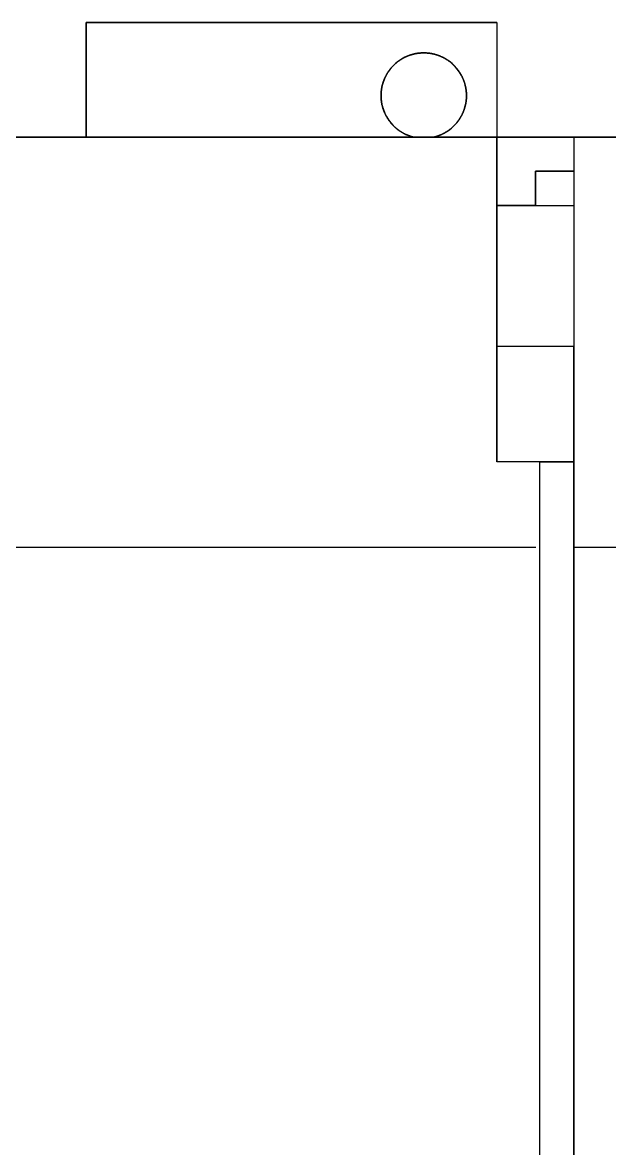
# Paper-space layout 'Sample Network Drawing - A1 Sheet' of a CAD drawing. Extents: x 49 to 806, y 22 to 564.
# Drawn here: x 722.49 to 725.92, y 225.31 to 231.89 of the extents above; entities that cross this region are included whole.
import ezdxf

# ---------------------------------------------------------------- set-up
doc = ezdxf.new("R2010")
doc.units = 0
doc.layers.add('N-EQPM', color=4, linetype='Continuous', lineweight=25)

psp = doc.layouts.new('Sample Network Drawing - A1 Sheet')

# ---------------------------------------------------------------- linework, layer by layer
at = {"layer": 'N-EQPM'}
for p, q in [((722.865, 231.222), (722.865, 231.892)), ((722.865, 231.892), (725.265, 231.892)), ((722.865, 231.222), (722.865, 231.892)), ((722.865, 231.892), (722.865, 231.892)), ((722.865, 231.892), (722.865, 231.222)), ((722.865, 231.892), (725.265, 231.892)), ((722.865, 231.892), (722.865, 231.892)), ((725.265, 231.892), (722.865, 231.892)), ((725.265, 231.892), (725.265, 231.222)), ((725.265, 231.892), (725.265, 231.892)), ((725.265, 231.892), (725.265, 230.822)), ((725.265, 231.892), (725.265, 231.892)), ((725.265, 231.892), (725.265, 231.222)), ((722.865, 231.222), (721.765, 231.222)), ((722.215, 231.222), (725.265, 231.222)), ((722.215, 231.222), (725.265, 231.222)), ((722.865, 231.222), (722.865, 231.222)), ((724.7767, 231.222), (722.865, 231.222)), ((724.7767, 231.222), (722.865, 231.222)), ((722.865, 231.222), (722.865, 231.222)), ((724.7767, 231.222), (724.7767, 231.222)), ((724.8983, 231.222), (724.7767, 231.222)), ((725.265, 231.222), (724.8983, 231.222)), ((724.8983, 231.222), (724.8983, 231.222)), ((725.265, 231.222), (724.8983, 231.222)), ((725.265, 231.222), (725.715, 231.222)), ((725.265, 230.822), (725.265, 231.222)), ((725.265, 231.222), (725.715, 231.222)), ((725.265, 231.222), (725.265, 231.222)), ((726.365, 231.222), (725.265, 231.222)), ((725.265, 230.822), (725.265, 231.222)), ((725.265, 231.222), (725.265, 231.222)), ((725.265, 231.222), (725.265, 230.822)), ((725.265, 231.222), (725.265, 231.222)), ((725.265, 231.222), (725.265, 229.322)), ((725.265, 231.222), (725.265, 231.222)), ((725.265, 231.222), (725.265, 229.322)), ((725.715, 231.222), (725.715, 231.022)), ((725.715, 231.222), (725.715, 231.222)), ((725.715, 231.222), (728.765, 231.222)), ((725.715, 231.222), (728.765, 231.222)), ((725.715, 231.222), (725.715, 219.422)), ((725.715, 231.022), (725.49, 231.022)), ((725.49, 231.022), (725.49, 230.822)), ((725.49, 231.022), (725.49, 230.822)), ((725.49, 231.022), (725.49, 231.022)), ((725.49, 230.822), (725.49, 231.022)), ((725.715, 231.022), (725.49, 231.022)), ((725.49, 231.022), (725.49, 231.022)), ((725.49, 231.022), (725.715, 231.022)), ((725.49, 230.822), (725.49, 231.022)), ((725.49, 231.022), (725.715, 231.022)), ((725.49, 231.022), (725.715, 231.022)), ((725.49, 231.022), (725.49, 231.022)), ((725.715, 231.022), (725.49, 231.022)), ((725.49, 230.822), (725.49, 231.022)), ((725.49, 231.022), (725.49, 230.822)), ((725.49, 231.022), (725.49, 231.022)), ((725.715, 231.022), (725.715, 231.022)), ((725.715, 231.022), (725.715, 230.822)), ((725.715, 231.022), (725.715, 230.822)), ((725.715, 231.022), (725.715, 231.022)), ((725.715, 231.022), (725.715, 226.922)), ((725.715, 231.022), (725.715, 231.022)), ((725.49, 230.822), (725.265, 230.822)), ((725.265, 230.822), (725.265, 230.822)), ((725.49, 230.822), (725.265, 230.822)), ((725.265, 230.822), (725.265, 230.822)), ((725.265, 230.822), (725.49, 230.822)), ((725.265, 230.822), (725.715, 230.822)), ((725.265, 229.997), (725.265, 230.822)), ((725.265, 230.822), (725.265, 230.822)), ((725.265, 229.997), (725.265, 230.822)), ((725.49, 230.822), (725.265, 230.822)), ((725.265, 230.822), (725.715, 230.822)), ((725.265, 230.822), (725.265, 230.822)), ((725.49, 230.822), (725.49, 230.822)), ((725.49, 230.822), (725.49, 230.822)), ((725.49, 230.822), (725.715, 230.822)), ((725.49, 230.822), (725.49, 230.822)), ((725.49, 230.822), (725.715, 230.822)), ((725.49, 230.822), (725.49, 230.822)), ((725.715, 230.822), (725.715, 229.997)), ((725.715, 230.822), (725.715, 230.822)), ((725.715, 230.822), (725.715, 229.997)), ((725.715, 230.822), (725.715, 230.822)), ((725.715, 229.997), (725.265, 229.997)), ((725.715, 229.997), (725.265, 229.997)), ((725.715, 229.997), (725.265, 229.997)), ((725.265, 229.997), (725.265, 229.997)), ((725.715, 229.997), (725.265, 229.997)), ((725.265, 229.322), (725.265, 229.997)), ((725.265, 229.997), (725.265, 229.997)), ((725.265, 229.322), (725.265, 229.997)), ((725.715, 229.997), (725.715, 229.997)), ((725.715, 229.322), (725.715, 229.997)), ((725.715, 229.997), (725.715, 229.997)), ((725.715, 229.322), (725.715, 229.997)), ((725.715, 229.322), (725.265, 229.322)), ((725.715, 229.322), (725.265, 229.322)), ((725.265, 229.322), (725.265, 229.322)), ((725.515, 229.322), (725.265, 229.322)), ((725.515, 229.322), (725.265, 229.322)), ((725.265, 229.322), (725.265, 229.322)), ((725.515, 229.322), (725.715, 229.322)), ((725.515, 229.322), (725.515, 229.322)), ((725.515, 229.322), (725.715, 229.322)), ((725.515, 220.722), (725.515, 229.322)), ((725.515, 219.872), (725.515, 229.322)), ((725.515, 219.872), (725.515, 229.322)), ((725.515, 229.322), (725.515, 229.322)), ((725.515, 220.722), (725.515, 229.322)), ((725.715, 229.322), (725.715, 229.322)), ((725.715, 220.722), (725.715, 229.322)), ((725.715, 229.322), (725.715, 229.322)), ((725.715, 220.722), (725.715, 229.322)), ((725.715, 226.922), (725.715, 226.922)), ((725.715, 226.922), (725.715, 223.422))]:
    psp.add_line(p, q, dxfattribs=at)
at = {"layer": 'N-EQPM', "flags": 128}
psp.add_lwpolyline([(724.7768, 231.2221), (724.7741, 231.2227), (724.7714, 231.2235), (724.7687, 231.2242), (724.766, 231.225), (724.7633, 231.2258), (724.7606, 231.2267), (724.7579, 231.2276), (724.7553, 231.2285), (724.7527, 231.2294), (724.75, 231.2304), (724.7474, 231.2314), (724.7448, 231.2324), (724.7422, 231.2335), (724.7396, 231.2346), (724.737, 231.2357), (724.7345, 231.2368), (724.732, 231.238), (724.7294, 231.2392), (724.7269, 231.2404), (724.7244, 231.2417), (724.7219, 231.2429), (724.7194, 231.2442), (724.7169, 231.2456), (724.7145, 231.247), (724.7121, 231.2484), (724.7096, 231.2498), (724.7072, 231.2512), (724.7048, 231.2527), (724.7025, 231.2542), (724.7002, 231.2557), (724.6978, 231.2573), (724.6955, 231.2589), (724.6932, 231.2605), (724.6909, 231.2622), (724.6887, 231.2638), (724.6864, 231.2655), (724.6842, 231.2672), (724.682, 231.2689), (724.6798, 231.2707), (724.6777, 231.2725), (724.6755, 231.2743), (724.6734, 231.2761), (724.6713, 231.2779), (724.6692, 231.2798), (724.6671, 231.2817), (724.6651, 231.2837), (724.6631, 231.2856), (724.6611, 231.2876), (724.6591, 231.2896), (724.6572, 231.2916), (724.6552, 231.2936), (724.6533, 231.2957), (724.6514, 231.2978), (724.6496, 231.2999), (724.6478, 231.302), (724.6459, 231.3041), (724.6441, 231.3063), (724.6424, 231.3085), (724.6407, 231.3107), (724.639, 231.3129), (724.6372, 231.3151), (724.6356, 231.3174), (724.6339, 231.3197), (724.6324, 231.322), (724.6307, 231.3243), (724.6292, 231.3266), (724.6277, 231.329), (724.6261, 231.3313), (724.6247, 231.3337), (724.6232, 231.3361), (724.6218, 231.3386), (724.6204, 231.341), (724.619, 231.3434), (724.6177, 231.3459), (724.6164, 231.3483), (724.6151, 231.3509), (724.6138, 231.3533), (724.6126, 231.3559), (724.6114, 231.3584), (724.6102, 231.361), (724.6091, 231.3635), (724.6079, 231.3661), (724.6068, 231.3687), (724.6058, 231.3713), (724.6048, 231.3739), (724.6038, 231.3765), (724.6028, 231.3791), (724.6018, 231.3818), (724.6009, 231.3844), (724.6, 231.3871), (724.5992, 231.3897), (724.5984, 231.3924), (724.5976, 231.3952), (724.5968, 231.3978), (724.5961, 231.4005), (724.5954, 231.4033), (724.5947, 231.406), (724.5941, 231.4087), (724.5934, 231.4114), (724.5929, 231.4142), (724.5923, 231.4169), (724.5918, 231.4197), (724.5913, 231.4225), (724.5909, 231.4252), (724.5904, 231.428), (724.5901, 231.4308), (724.5897, 231.4336), (724.5893, 231.4364), (724.5891, 231.4392), (724.5888, 231.4419), (724.5885, 231.4447), (724.5884, 231.4476), (724.5882, 231.4504), (724.588, 231.4532), (724.5879, 231.456), (724.5878, 231.4587), (724.5878, 231.4615), (724.5878, 231.4644), (724.5878, 231.4672), (724.5878, 231.47), (724.5879, 231.4728), (724.588, 231.4756), (724.5881, 231.4784), (724.5883, 231.4812), (724.5885, 231.484), (724.5888, 231.4868), (724.589, 231.4896), (724.5893, 231.4923), (724.5897, 231.4951), (724.59, 231.4979), (724.5904, 231.5007), (724.5908, 231.5035), (724.5913, 231.5062), (724.5917, 231.509), (724.5923, 231.5118), (724.5928, 231.5145), (724.5934, 231.5173), (724.594, 231.52), (724.5946, 231.5227), (724.5953, 231.5255), (724.596, 231.5282), (724.5967, 231.5309), (724.5975, 231.5336), (724.5983, 231.5363), (724.5991, 231.539), (724.5999, 231.5416), (724.6008, 231.5443), (724.6017, 231.547), (724.6026, 231.5496), (724.6036, 231.5522), (724.6046, 231.5549), (724.6057, 231.5575), (724.6067, 231.5601), (724.6078, 231.5627), (724.6089, 231.5652), (724.61, 231.5678), (724.6112, 231.5704), (724.6124, 231.5729), (724.6137, 231.5754), (724.6149, 231.5779), (724.6162, 231.5804), (724.6175, 231.5829), (724.6189, 231.5853), (724.6202, 231.5878), (724.6216, 231.5902), (724.623, 231.5927), (724.6245, 231.595), (724.626, 231.5974), (724.6275, 231.5998), (724.629, 231.6022), (724.6306, 231.6045), (724.6321, 231.6068), (724.6338, 231.6091), (724.6354, 231.6114), (724.6371, 231.6137), (724.6387, 231.6159), (724.6404, 231.6181), (724.6422, 231.6203), (724.644, 231.6225), (724.6457, 231.6247), (724.6475, 231.6268), (724.6494, 231.629), (724.6512, 231.631), (724.6531, 231.6331), (724.655, 231.6352), (724.6569, 231.6372), (724.6589, 231.6392), (724.6608, 231.6412), (724.6628, 231.6432), (724.6648, 231.6451), (724.6669, 231.6471), (724.6689, 231.649), (724.671, 231.6509), (724.6731, 231.6527), (724.6753, 231.6546), (724.6774, 231.6564), (724.6795, 231.6582), (724.6817, 231.6599), (724.6839, 231.6617), (724.6861, 231.6634), (724.6884, 231.6651), (724.6906, 231.6668), (724.6929, 231.6684), (724.6952, 231.67), (724.6975, 231.6716), (724.6998, 231.6731), (724.7022, 231.6746), (724.7046, 231.6762), (724.707, 231.6777), (724.7094, 231.6791), (724.7117, 231.6806), (724.7142, 231.682), (724.7167, 231.6833), (724.7191, 231.6847), (724.7216, 231.686), (724.7241, 231.6873), (724.7266, 231.6885), (724.7291, 231.6898), (724.7316, 231.6909), (724.7342, 231.6921), (724.7367, 231.6933), (724.7393, 231.6944), (724.7419, 231.6955), (724.7445, 231.6965), (724.7471, 231.6976), (724.7497, 231.6985), (724.7523, 231.6995), (724.755, 231.7005), (724.7576, 231.7014), (724.7603, 231.7023), (724.7629, 231.7031), (724.7656, 231.704), (724.7683, 231.7047), (724.771, 231.7055), (724.7737, 231.7062), (724.7764, 231.7069), (724.7792, 231.7076), (724.7819, 231.7082), (724.7846, 231.7089), (724.7874, 231.7094), (724.7901, 231.71), (724.7929, 231.7105), (724.7956, 231.711), (724.7984, 231.7114), (724.8012, 231.7119), (724.8039, 231.7123), (724.8067, 231.7126), (724.8095, 231.7129), (724.8123, 231.7133), (724.8151, 231.7135), (724.8179, 231.7137), (724.8207, 231.714), (724.8235, 231.7141), (724.8263, 231.7143), (724.8291, 231.7144), (724.8319, 231.7145), (724.8347, 231.7145), (724.8375, 231.7145), (724.8403, 231.7145), (724.8431, 231.7145), (724.8459, 231.7144), (724.8487, 231.7143), (724.8515, 231.7141), (724.8543, 231.714), (724.8571, 231.7137), (724.8599, 231.7135), (724.8627, 231.7133), (724.8655, 231.7129), (724.8682, 231.7126), (724.871, 231.7123), (724.8738, 231.7119), (724.8766, 231.7114), (724.8793, 231.711), (724.8821, 231.7105), (724.8848, 231.71), (724.8876, 231.7094), (724.8903, 231.7089), (724.8931, 231.7082), (724.8958, 231.7076), (724.8986, 231.7069), (724.9013, 231.7062), (724.904, 231.7055), (724.9067, 231.7047), (724.9093, 231.704), (724.912, 231.7031), (724.9147, 231.7023), (724.9174, 231.7014), (724.92, 231.7005), (724.9226, 231.6995), (724.9253, 231.6985), (724.9279, 231.6976), (724.9305, 231.6965), (724.9331, 231.6955), (724.9357, 231.6944), (724.9382, 231.6933), (724.9408, 231.6921), (724.9433, 231.6909), (724.9459, 231.6898), (724.9484, 231.6885), (724.9509, 231.6873), (724.9534, 231.686), (724.9559, 231.6847), (724.9583, 231.6833), (724.9608, 231.682), (724.9632, 231.6806), (724.9656, 231.6791), (724.968, 231.6777), (724.9704, 231.6762), (724.9728, 231.6746), (724.9751, 231.6731), (724.9774, 231.6716), (724.9798, 231.67), (724.982, 231.6684), (724.9843, 231.6668), (724.9866, 231.6651), (724.9888, 231.6634), (724.9911, 231.6617), (724.9933, 231.6599), (724.9954, 231.6582), (724.9976, 231.6564), (724.9997, 231.6546), (725.0018, 231.6527), (725.004, 231.6509), (725.006, 231.649), (725.0081, 231.6471), (725.0101, 231.6451), (725.0122, 231.6432), (725.0141, 231.6412), (725.0161, 231.6392), (725.0181, 231.6372), (725.02, 231.6352), (725.0219, 231.6331), (725.0238, 231.631), (725.0256, 231.629), (725.0275, 231.6268), (725.0293, 231.6247), (725.031, 231.6225), (725.0328, 231.6203), (725.0345, 231.6181), (725.0362, 231.6159), (725.0379, 231.6137), (725.0396, 231.6114), (725.0412, 231.6091), (725.0428, 231.6068), (725.0444, 231.6045), (725.0459, 231.6022), (725.0475, 231.5998), (725.049, 231.5974), (725.0505, 231.595), (725.0519, 231.5927), (725.0533, 231.5902), (725.0547, 231.5878), (725.0561, 231.5853), (725.0574, 231.5829), (725.0588, 231.5804), (725.0601, 231.5779), (725.0613, 231.5754), (725.0625, 231.5729), (725.0638, 231.5704), (725.0649, 231.5678), (725.0661, 231.5652), (725.0672, 231.5627), (725.0683, 231.5601), (725.0693, 231.5575), (725.0703, 231.5549), (725.0713, 231.5522), (725.0723, 231.5496), (725.0732, 231.547), (725.0742, 231.5443), (725.075, 231.5416), (725.0759, 231.539), (725.0767, 231.5363), (725.0775, 231.5336), (725.0782, 231.5309), (725.079, 231.5282), (725.0797, 231.5255), (725.0804, 231.5227), (725.081, 231.52), (725.0816, 231.5173), (725.0822, 231.5145), (725.0827, 231.5118), (725.0832, 231.509), (725.0837, 231.5062), (725.0841, 231.5035), (725.0846, 231.5007), (725.085, 231.4979), (725.0853, 231.4951), (725.0857, 231.4923), (725.0859, 231.4896), (725.0862, 231.4868), (725.0864, 231.484), (725.0867, 231.4812), (725.0869, 231.4784), (725.087, 231.4756), (725.0871, 231.4728), (725.0872, 231.47), (725.0872, 231.4672), (725.0872, 231.4644), (725.0872, 231.4615), (725.0872, 231.4587), (725.0871, 231.456), (725.0869, 231.4532), (725.0868, 231.4504), (725.0866, 231.4476), (725.0864, 231.4447), (725.0862, 231.4419), (725.0859, 231.4392), (725.0856, 231.4364), (725.0853, 231.4336), (725.0849, 231.4308), (725.0846, 231.428), (725.0841, 231.4252), (725.0836, 231.4225), (725.0832, 231.4197), (725.0827, 231.4169), (725.0821, 231.4142), (725.0815, 231.4114), (725.0809, 231.4087), (725.0803, 231.406), (725.0796, 231.4033), (725.0789, 231.4005), (725.0781, 231.3978), (725.0774, 231.3952), (725.0766, 231.3924), (725.0758, 231.3897), (725.0749, 231.3871), (725.074, 231.3844), (725.0731, 231.3818), (725.0722, 231.3791), (725.0712, 231.3765), (725.0702, 231.3739), (725.0692, 231.3713), (725.0681, 231.3687), (725.0671, 231.3661), (725.0659, 231.3635), (725.0648, 231.361), (725.0636, 231.3584), (725.0624, 231.3559), (725.0611, 231.3533), (725.0599, 231.3509), (725.0586, 231.3483), (725.0573, 231.3459), (725.056, 231.3434), (725.0546, 231.341), (725.0532, 231.3386), (725.0518, 231.3361), (725.0503, 231.3337), (725.0488, 231.3313), (725.0473, 231.329), (725.0458, 231.3266), (725.0442, 231.3243), (725.0426, 231.322), (725.041, 231.3197), (725.0394, 231.3174), (725.0377, 231.3151), (725.036, 231.3129), (725.0343, 231.3107), (725.0326, 231.3085), (725.0308, 231.3063), (725.029, 231.3041), (725.0272, 231.302), (725.0254, 231.2999), (725.0235, 231.2978), (725.0216, 231.2957), (725.0197, 231.2936), (725.0178, 231.2916), (725.0159, 231.2896), (725.0139, 231.2876), (725.0119, 231.2856), (725.0099, 231.2837), (725.0078, 231.2817), (725.0058, 231.2798), (725.0037, 231.2779), (725.0016, 231.2761), (724.9995, 231.2743), (724.9973, 231.2725), (724.9952, 231.2707), (724.993, 231.2689), (724.9908, 231.2672), (724.9885, 231.2655), (724.9863, 231.2638), (724.9841, 231.2622), (724.9818, 231.2605), (724.9795, 231.2589), (724.9772, 231.2573), (724.9748, 231.2557), (724.9725, 231.2542), (724.9701, 231.2527), (724.9677, 231.2512), (724.9653, 231.2498), (724.9629, 231.2484), (724.9605, 231.247), (724.958, 231.2456), (724.9556, 231.2442), (724.9531, 231.2429), (724.9506, 231.2417), (724.9481, 231.2404), (724.9456, 231.2392), (724.943, 231.238), (724.9405, 231.2368), (724.9379, 231.2357), (724.9354, 231.2346), (724.9328, 231.2335), (724.9302, 231.2324), (724.9276, 231.2314), (724.9249, 231.2304), (724.9223, 231.2294), (724.9197, 231.2285), (724.917, 231.2276), (724.9144, 231.2267), (724.9117, 231.2258), (724.909, 231.225), (724.9063, 231.2242), (724.9036, 231.2235), (724.9009, 231.2227), (724.8982, 231.2221), (724.9009, 231.2227), (724.9036, 231.2235), (724.9063, 231.2242), (724.909, 231.225), (724.9117, 231.2258), (724.9144, 231.2267), (724.917, 231.2276), (724.9197, 231.2285), (724.9223, 231.2294), (724.9249, 231.2304), (724.9276, 231.2314), (724.9302, 231.2324), (724.9328, 231.2335), (724.9354, 231.2346), (724.9379, 231.2357), (724.9405, 231.2368), (724.943, 231.238), (724.9456, 231.2392), (724.9481, 231.2404), (724.9506, 231.2417), (724.9531, 231.2429), (724.9556, 231.2442), (724.958, 231.2456), (724.9605, 231.247), (724.9629, 231.2484), (724.9653, 231.2498), (724.9677, 231.2512), (724.9701, 231.2527), (724.9725, 231.2542), (724.9748, 231.2557), (724.9772, 231.2573), (724.9795, 231.2589), (724.9818, 231.2605), (724.9841, 231.2622), (724.9863, 231.2638), (724.9885, 231.2655), (724.9908, 231.2672), (724.993, 231.2689), (724.9952, 231.2707), (724.9973, 231.2725), (724.9995, 231.2743), (725.0016, 231.2761), (725.0037, 231.2779), (725.0058, 231.2798), (725.0078, 231.2817), (725.0099, 231.2837), (725.0119, 231.2856), (725.0139, 231.2876), (725.0159, 231.2896), (725.0178, 231.2916), (725.0197, 231.2936), (725.0216, 231.2957), (725.0235, 231.2978), (725.0254, 231.2999), (725.0272, 231.302), (725.029, 231.3041), (725.0308, 231.3063), (725.0326, 231.3085), (725.0343, 231.3107), (725.036, 231.3129), (725.0377, 231.3151), (725.0394, 231.3174), (725.041, 231.3197), (725.0426, 231.322), (725.0442, 231.3243), (725.0458, 231.3266), (725.0473, 231.329), (725.0488, 231.3313), (725.0503, 231.3337), (725.0518, 231.3361), (725.0532, 231.3386), (725.0546, 231.341), (725.056, 231.3434), (725.0573, 231.3459), (725.0586, 231.3483), (725.0599, 231.3509), (725.0611, 231.3533), (725.0624, 231.3559), (725.0636, 231.3584), (725.0648, 231.361), (725.0659, 231.3635), (725.0671, 231.3661), (725.0681, 231.3687), (725.0692, 231.3713), (725.0702, 231.3739), (725.0712, 231.3765), (725.0722, 231.3791), (725.0731, 231.3818), (725.074, 231.3844), (725.0749, 231.3871), (725.0758, 231.3897), (725.0766, 231.3924), (725.0774, 231.3952), (725.0781, 231.3978), (725.0789, 231.4005), (725.0796, 231.4033), (725.0803, 231.406), (725.0809, 231.4087), (725.0815, 231.4114), (725.0821, 231.4142), (725.0827, 231.4169), (725.0832, 231.4197), (725.0836, 231.4225), (725.0841, 231.4252), (725.0846, 231.428), (725.0849, 231.4308), (725.0853, 231.4336), (725.0856, 231.4364), (725.0859, 231.4392), (725.0862, 231.4419), (725.0864, 231.4447), (725.0866, 231.4476), (725.0868, 231.4504), (725.0869, 231.4532), (725.0871, 231.456), (725.0872, 231.4587), (725.0872, 231.4615), (725.0872, 231.4644), (725.0872, 231.4672), (725.0872, 231.47), (725.0871, 231.4728), (725.087, 231.4756), (725.0869, 231.4784), (725.0867, 231.4812), (725.0864, 231.484), (725.0862, 231.4868), (725.0859, 231.4896), (725.0857, 231.4923), (725.0853, 231.4951), (725.085, 231.4979), (725.0846, 231.5007), (725.0841, 231.5035), (725.0837, 231.5062), (725.0832, 231.509), (725.0827, 231.5118), (725.0822, 231.5145), (725.0816, 231.5173), (725.081, 231.52), (725.0804, 231.5227), (725.0797, 231.5255), (725.079, 231.5282), (725.0782, 231.5309), (725.0775, 231.5336), (725.0767, 231.5363), (725.0759, 231.539), (725.075, 231.5416), (725.0742, 231.5443), (725.0732, 231.547), (725.0723, 231.5496), (725.0713, 231.5522), (725.0703, 231.5549), (725.0693, 231.5575), (725.0683, 231.5601), (725.0672, 231.5627), (725.0661, 231.5652), (725.0649, 231.5678), (725.0638, 231.5704), (725.0625, 231.5729), (725.0613, 231.5754), (725.0601, 231.5779), (725.0588, 231.5804), (725.0574, 231.5829), (725.0561, 231.5853), (725.0547, 231.5878), (725.0533, 231.5902), (725.0519, 231.5927), (725.0505, 231.595), (725.049, 231.5974), (725.0475, 231.5998), (725.0459, 231.6022), (725.0444, 231.6045), (725.0428, 231.6068), (725.0412, 231.6091), (725.0396, 231.6114), (725.0379, 231.6137), (725.0362, 231.6159), (725.0345, 231.6181), (725.0328, 231.6203), (725.031, 231.6225), (725.0293, 231.6247), (725.0275, 231.6268), (725.0256, 231.629), (725.0238, 231.631), (725.0219, 231.6331), (725.02, 231.6352), (725.0181, 231.6372), (725.0161, 231.6392), (725.0141, 231.6412), (725.0122, 231.6432), (725.0101, 231.6451), (725.0081, 231.6471), (725.006, 231.649), (725.004, 231.6509), (725.0018, 231.6527), (724.9997, 231.6546), (724.9976, 231.6564), (724.9954, 231.6582), (724.9933, 231.6599), (724.9911, 231.6617), (724.9888, 231.6634), (724.9866, 231.6651), (724.9843, 231.6668), (724.982, 231.6684), (724.9798, 231.67), (724.9774, 231.6716), (724.9751, 231.6731), (724.9728, 231.6746), (724.9704, 231.6762), (724.968, 231.6777), (724.9656, 231.6791), (724.9632, 231.6806), (724.9608, 231.682), (724.9583, 231.6833), (724.9559, 231.6847), (724.9534, 231.686), (724.9509, 231.6873), (724.9484, 231.6885), (724.9459, 231.6898), (724.9433, 231.6909), (724.9408, 231.6921), (724.9382, 231.6933), (724.9357, 231.6944), (724.9331, 231.6955), (724.9305, 231.6965), (724.9279, 231.6976), (724.9253, 231.6985), (724.9226, 231.6995), (724.92, 231.7005), (724.9174, 231.7014), (724.9147, 231.7023), (724.912, 231.7031), (724.9093, 231.704), (724.9067, 231.7047), (724.904, 231.7055), (724.9013, 231.7062), (724.8986, 231.7069), (724.8958, 231.7076), (724.8931, 231.7082), (724.8903, 231.7089), (724.8876, 231.7094), (724.8848, 231.71), (724.8821, 231.7105), (724.8793, 231.711), (724.8766, 231.7114), (724.8738, 231.7119), (724.871, 231.7123), (724.8682, 231.7126), (724.8655, 231.7129), (724.8627, 231.7133), (724.8599, 231.7135), (724.8571, 231.7137), (724.8543, 231.714), (724.8515, 231.7141), (724.8487, 231.7143), (724.8459, 231.7144), (724.8431, 231.7145), (724.8403, 231.7145), (724.8375, 231.7145), (724.8347, 231.7145), (724.8319, 231.7145), (724.8291, 231.7144), (724.8263, 231.7143), (724.8235, 231.7141), (724.8207, 231.714), (724.8179, 231.7137), (724.8151, 231.7135), (724.8123, 231.7133), (724.8095, 231.7129), (724.8067, 231.7126), (724.8039, 231.7123), (724.8012, 231.7119), (724.7984, 231.7114), (724.7956, 231.711), (724.7929, 231.7105), (724.7901, 231.71), (724.7874, 231.7094), (724.7846, 231.7089), (724.7819, 231.7082), (724.7792, 231.7076), (724.7764, 231.7069), (724.7737, 231.7062), (724.771, 231.7055), (724.7683, 231.7047), (724.7656, 231.704), (724.7629, 231.7031), (724.7603, 231.7023), (724.7576, 231.7014), (724.755, 231.7005), (724.7523, 231.6995), (724.7497, 231.6985), (724.7471, 231.6976), (724.7445, 231.6965), (724.7419, 231.6955), (724.7393, 231.6944), (724.7367, 231.6933), (724.7342, 231.6921), (724.7316, 231.6909), (724.7291, 231.6898), (724.7266, 231.6885), (724.7241, 231.6873), (724.7216, 231.686), (724.7191, 231.6847), (724.7167, 231.6833), (724.7142, 231.682), (724.7117, 231.6806), (724.7094, 231.6791), (724.707, 231.6777), (724.7046, 231.6762), (724.7022, 231.6746), (724.6998, 231.6731), (724.6975, 231.6716), (724.6952, 231.67), (724.6929, 231.6684), (724.6906, 231.6668), (724.6884, 231.6651), (724.6861, 231.6634), (724.6839, 231.6617), (724.6817, 231.6599), (724.6795, 231.6582), (724.6774, 231.6564), (724.6753, 231.6546), (724.6731, 231.6527), (724.671, 231.6509), (724.6689, 231.649), (724.6669, 231.6471), (724.6648, 231.6451), (724.6628, 231.6432), (724.6608, 231.6412), (724.6589, 231.6392), (724.6569, 231.6372), (724.655, 231.6352), (724.6531, 231.6331), (724.6512, 231.631), (724.6494, 231.629), (724.6475, 231.6268), (724.6457, 231.6247), (724.644, 231.6225), (724.6422, 231.6203), (724.6404, 231.6181), (724.6387, 231.6159), (724.6371, 231.6137), (724.6354, 231.6114), (724.6338, 231.6091), (724.6321, 231.6068), (724.6306, 231.6045), (724.629, 231.6022), (724.6275, 231.5998), (724.626, 231.5974), (724.6245, 231.595), (724.623, 231.5927), (724.6216, 231.5902), (724.6202, 231.5878), (724.6189, 231.5853), (724.6175, 231.5829), (724.6162, 231.5804), (724.6149, 231.5779), (724.6137, 231.5754), (724.6124, 231.5729), (724.6112, 231.5704), (724.61, 231.5678), (724.6089, 231.5652), (724.6078, 231.5627), (724.6067, 231.5601), (724.6057, 231.5575), (724.6046, 231.5549), (724.6036, 231.5522), (724.6026, 231.5496), (724.6017, 231.547), (724.6008, 231.5443), (724.5999, 231.5416), (724.5991, 231.539), (724.5983, 231.5363), (724.5975, 231.5336), (724.5967, 231.5309), (724.596, 231.5282), (724.5953, 231.5255), (724.5946, 231.5227), (724.594, 231.52), (724.5934, 231.5173), (724.5928, 231.5145), (724.5923, 231.5118), (724.5917, 231.509), (724.5913, 231.5062), (724.5908, 231.5035), (724.5904, 231.5007), (724.59, 231.4979), (724.5897, 231.4951), (724.5893, 231.4923), (724.589, 231.4896), (724.5888, 231.4868), (724.5885, 231.484), (724.5883, 231.4812), (724.5881, 231.4784), (724.588, 231.4756), (724.5879, 231.4728), (724.5878, 231.47), (724.5878, 231.4672), (724.5878, 231.4644), (724.5878, 231.4615), (724.5878, 231.4587), (724.5879, 231.456), (724.588, 231.4532), (724.5882, 231.4504), (724.5884, 231.4476), (724.5885, 231.4447), (724.5888, 231.4419), (724.5891, 231.4392), (724.5893, 231.4364), (724.5897, 231.4336), (724.5901, 231.4308), (724.5904, 231.428), (724.5909, 231.4252), (724.5913, 231.4225), (724.5918, 231.4197), (724.5923, 231.4169), (724.5929, 231.4142), (724.5934, 231.4114), (724.5941, 231.4087), (724.5947, 231.406), (724.5954, 231.4033), (724.5961, 231.4005), (724.5968, 231.3978), (724.5976, 231.3952), (724.5984, 231.3924), (724.5992, 231.3897), (724.6, 231.3871), (724.6009, 231.3844), (724.6018, 231.3818), (724.6028, 231.3791), (724.6038, 231.3765), (724.6048, 231.3739), (724.6058, 231.3713), (724.6068, 231.3687), (724.6079, 231.3661), (724.6091, 231.3635), (724.6102, 231.361), (724.6114, 231.3584), (724.6126, 231.3559), (724.6138, 231.3533), (724.6151, 231.3509), (724.6164, 231.3483), (724.6177, 231.3459), (724.619, 231.3434), (724.6204, 231.341), (724.6218, 231.3386), (724.6232, 231.3361), (724.6247, 231.3337), (724.6261, 231.3313), (724.6277, 231.329), (724.6292, 231.3266), (724.6307, 231.3243), (724.6324, 231.322), (724.6339, 231.3197), (724.6356, 231.3174), (724.6372, 231.3151), (724.639, 231.3129), (724.6407, 231.3107), (724.6424, 231.3085), (724.6441, 231.3063), (724.6459, 231.3041), (724.6478, 231.302), (724.6496, 231.2999), (724.6514, 231.2978), (724.6533, 231.2957), (724.6552, 231.2936), (724.6572, 231.2916), (724.6591, 231.2896), (724.6611, 231.2876), (724.6631, 231.2856), (724.6651, 231.2837), (724.6671, 231.2817), (724.6692, 231.2798), (724.6713, 231.2779), (724.6734, 231.2761), (724.6755, 231.2743), (724.6777, 231.2725), (724.6798, 231.2707), (724.682, 231.2689), (724.6842, 231.2672), (724.6864, 231.2655), (724.6887, 231.2638), (724.6909, 231.2622), (724.6932, 231.2605), (724.6955, 231.2589), (724.6978, 231.2573), (724.7002, 231.2557), (724.7025, 231.2542), (724.7048, 231.2527), (724.7072, 231.2512), (724.7096, 231.2498), (724.7121, 231.2484), (724.7145, 231.247), (724.7169, 231.2456), (724.7194, 231.2442), (724.7219, 231.2429), (724.7244, 231.2417), (724.7269, 231.2404), (724.7294, 231.2392), (724.732, 231.238), (724.7345, 231.2368), (724.737, 231.2357), (724.7396, 231.2346), (724.7422, 231.2335), (724.7448, 231.2324), (724.7474, 231.2314), (724.75, 231.2304), (724.7527, 231.2294), (724.7553, 231.2285), (724.7579, 231.2276), (724.7606, 231.2267), (724.7633, 231.2258), (724.766, 231.225), (724.7687, 231.2242), (724.7714, 231.2235), (724.7741, 231.2227)], close=True, dxfattribs=at)
at = {"layer": 'N-EQPM'}
for points in [[(725.4925, 228.822), (722.215, 228.822)], [(728.9925, 228.822), (725.715, 228.822)]]:
    psp.add_lwpolyline(points, dxfattribs=at)
psp.add_arc((724.8375, 231.4645), 0.25, 284.06987, 255.93013, dxfattribs=at)

doc.saveas('drawing.dxf')
